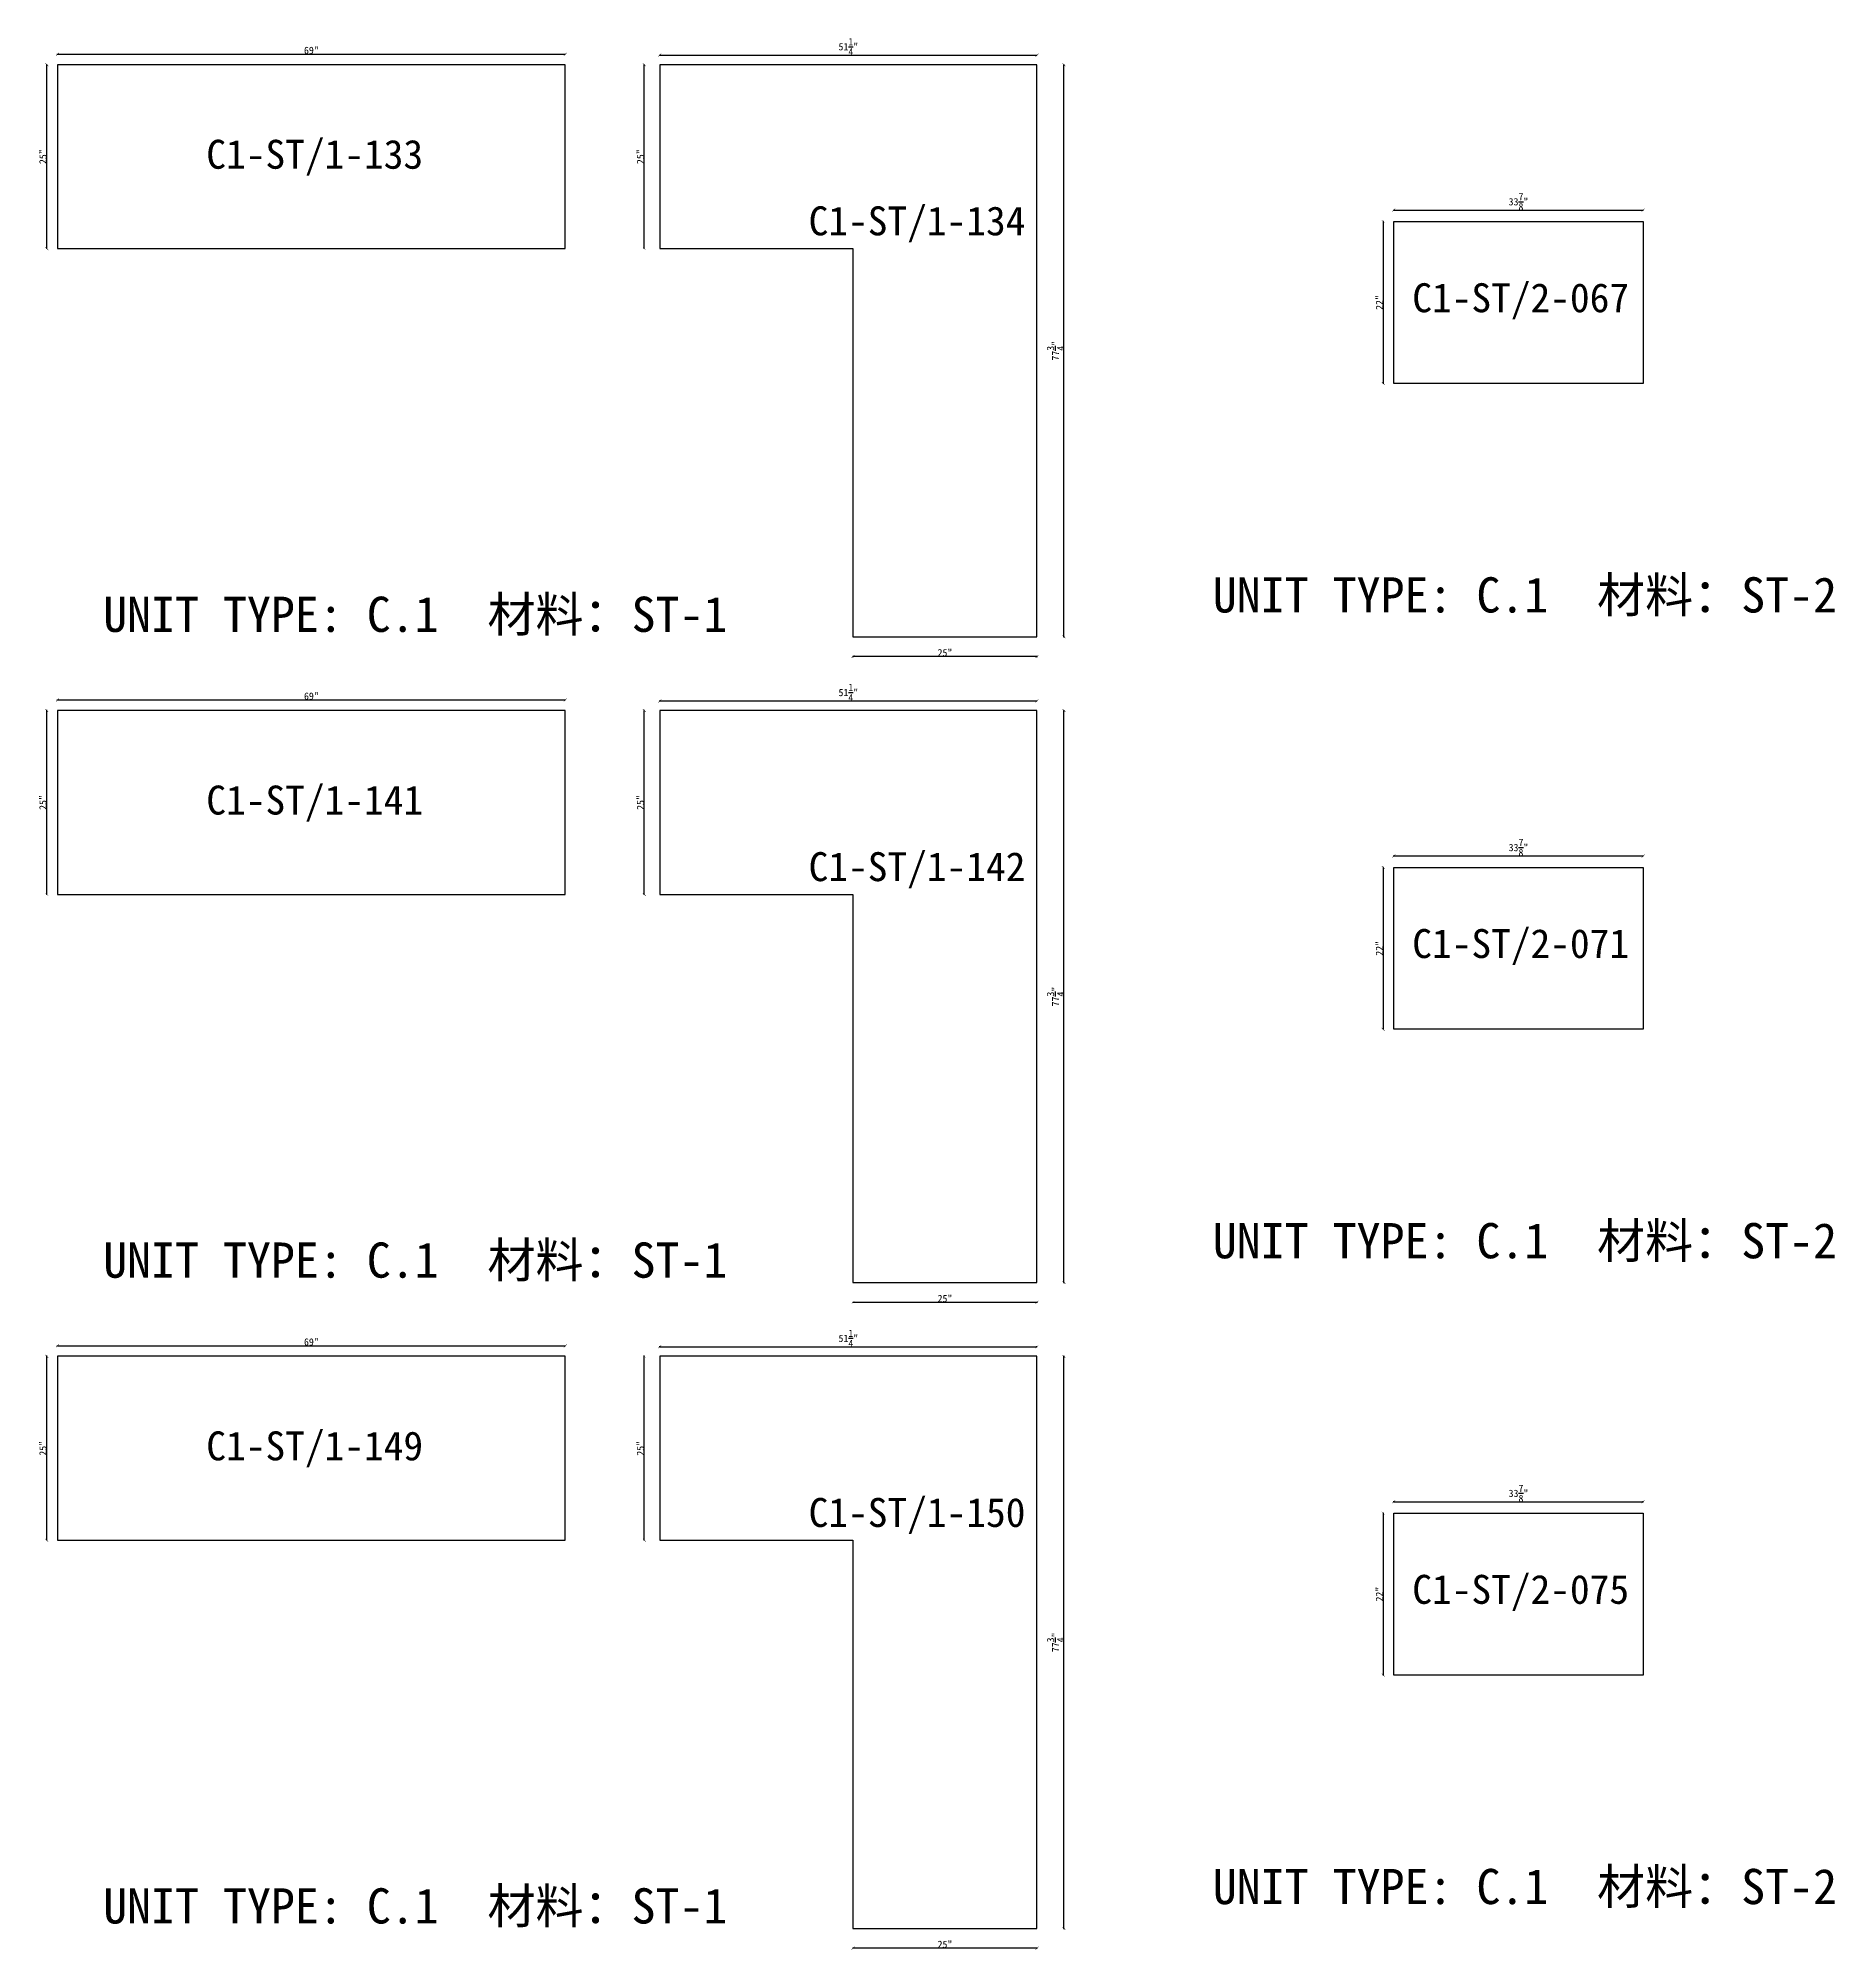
# Model space of a CAD drawing. Header units: millimetres. Extents: x -46962 to 137822, y -48342 to 2116.
# Drawn here: x -34473 to -28272, y -47906 to -41307 of the extents above; entities that cross this region are included whole.
import ezdxf
from ezdxf.enums import TextEntityAlignment as Align

# ---------------------------------------------------------------- set-up
doc = ezdxf.new("R2010")
doc.units = ezdxf.units.MM
doc.layers.add('COUNTERTOP_NUMBER', color=3, linetype='Continuous')
doc.layers.add('COUNTERTOPS', color=7, linetype='Continuous')
doc.styles.add('样式 1', font='')
doc.styles.get('样式 1').set_extended_font_data('NSimSun')
doc.dimstyles.new('副本 ISO-25', dxfattribs={"dimtxt": 25, "dimasz": 10, "dimexe": 1.5, "dimexo": 0.5, "dimtad": 1, "dimlfac": 0.03937, "dimlunit": 5, "dimtxsty": '样式 1', "dimblk": 'ARCHTICK', "dimcen": 2.5, "dimclrd": 256, "dimclrt": 1, "dimazin": 3, "dimtfac": 1, "dimtmove": 0, "dimatfit": 3, "dimfxlon": 1})

# ---------------------------------------------------------------- blocks, each defined once
blk = doc.blocks.new('_ArchTick')
at = {"color": 0, "linetype": 'ByBlock', "const_width": 0.15}
blk.add_lwpolyline([(-0.5, -0.5), (0.5, 0.5)], dxfattribs=at)
blk = doc.blocks.new('*D372')
at = {"color": 0, "lineweight": -2, "transparency": 16777216}
for p, q in [((-34442.7, -41398.2), (-34445.2, -41398.2)), ((-34442.7, -42033.2), (-34445.2, -42033.2))]:
    blk.add_line(p, q, dxfattribs=at)
at = {"lineweight": -2, "transparency": 16777216}
blk.add_line((-34443.7, -42033.2), (-34443.7, -41398.2), dxfattribs=at)
at = {"layer": 'Defpoints', "color": 0, "transparency": 16777216}
for p in [(-34443.7, -41398.2), (-34406.8, -41398.2), (-34406.8, -42033.2)]:
    blk.add_point(p, dxfattribs=at)
at = {"lineweight": -2, "transparency": 16777216, "xscale": 10, "yscale": 10, "zscale": 10}
for p, rotation in [((-34443.7, -41398.2), 90), ((-34443.7, -42033.2), 270)]:
    blk.add_blockref('_ArchTick', p, dxfattribs=dict(at, rotation=rotation))
at = {"color": 1, "transparency": 16777216, "insert": (-34456.9, -41715.7), "char_height": 25, "attachment_point": 5, "rotation": 90, "style": '样式 1'}
blk.add_mtext('\\A1;25"', dxfattribs=at)
blk = doc.blocks.new('*D373')
at = {"color": 0, "lineweight": -2, "transparency": 16777216}
for p, q in [((-34406.8, -41362.9), (-34406.8, -41360.4)), ((-32654.2, -41362.9), (-32654.2, -41360.4))]:
    blk.add_line(p, q, dxfattribs=at)
at = {"lineweight": -2, "transparency": 16777216}
blk.add_line((-34406.8, -41361.9), (-32654.2, -41361.9), dxfattribs=at)
at = {"layer": 'Defpoints', "color": 0, "transparency": 16777216}
for p in [(-32654.2, -41361.9), (-34406.8, -41398.2), (-32654.2, -41398.2)]:
    blk.add_point(p, dxfattribs=at)
at = {"lineweight": -2, "transparency": 16777216, "xscale": 10, "yscale": 10, "zscale": 10, "rotation": 180}
blk.add_blockref('_ArchTick', (-34406.8, -41361.9), dxfattribs=at)
at = {"lineweight": -2, "transparency": 16777216, "xscale": 10, "yscale": 10, "zscale": 10}
blk.add_blockref('_ArchTick', (-32654.2, -41361.9), dxfattribs=at)
at = {"color": 1, "transparency": 16777216, "insert": (-33530.5, -41348.7), "char_height": 25, "attachment_point": 5, "style": '样式 1'}
blk.add_mtext('\\A1;69"', dxfattribs=at)
blk = doc.blocks.new('*D374')
at = {"color": 0, "lineweight": -2, "transparency": 16777216}
for p, q in [((-32327.9, -41366.1), (-32327.9, -41363.6)), ((-31026.1, -41366.1), (-31026.1, -41363.6))]:
    blk.add_line(p, q, dxfattribs=at)
at = {"lineweight": -2, "transparency": 16777216}
blk.add_line((-32327.9, -41365.1), (-31026.1, -41365.1), dxfattribs=at)
at = {"layer": 'Defpoints', "color": 0, "transparency": 16777216}
for p in [(-31026.1, -41365.1), (-32327.9, -41398.2), (-31026.1, -41398.2)]:
    blk.add_point(p, dxfattribs=at)
at = {"lineweight": -2, "transparency": 16777216, "xscale": 10, "yscale": 10, "zscale": 10, "rotation": 180}
blk.add_blockref('_ArchTick', (-32327.9, -41365.1), dxfattribs=at)
at = {"lineweight": -2, "transparency": 16777216, "xscale": 10, "yscale": 10, "zscale": 10}
blk.add_blockref('_ArchTick', (-31026.1, -41365.1), dxfattribs=at)
at = {"color": 1, "transparency": 16777216, "insert": (-31677, -41336), "char_height": 25, "attachment_point": 5, "style": '样式 1'}
blk.add_mtext('\\A1;51{\\H1x;\\S1/4;}"', dxfattribs=at)
blk = doc.blocks.new('*D375')
at = {"color": 0, "lineweight": -2, "transparency": 16777216}
for p, q in [((-32380.3, -41398.2), (-32382.8, -41398.2)), ((-32380.3, -42033.2), (-32382.8, -42033.2))]:
    blk.add_line(p, q, dxfattribs=at)
at = {"lineweight": -2, "transparency": 16777216}
blk.add_line((-32381.3, -42033.2), (-32381.3, -41398.2), dxfattribs=at)
at = {"layer": 'Defpoints', "color": 0, "transparency": 16777216}
for p in [(-32381.3, -41398.2), (-32327.9, -41398.2), (-32327.9, -42033.2)]:
    blk.add_point(p, dxfattribs=at)
at = {"lineweight": -2, "transparency": 16777216, "xscale": 10, "yscale": 10, "zscale": 10}
for p, rotation in [((-32381.3, -41398.2), 90), ((-32381.3, -42033.2), 270)]:
    blk.add_blockref('_ArchTick', p, dxfattribs=dict(at, rotation=rotation))
at = {"color": 1, "transparency": 16777216, "insert": (-32394.5, -41715.7), "char_height": 25, "attachment_point": 5, "rotation": 90, "style": '样式 1'}
blk.add_mtext('\\A1;25"', dxfattribs=at)
blk = doc.blocks.new('*D376')
at = {"color": 0, "lineweight": -2, "transparency": 16777216}
for p, q in [((-31661.1, -43440.5), (-31661.1, -43443)), ((-31026.1, -43440.5), (-31026.1, -43443))]:
    blk.add_line(p, q, dxfattribs=at)
at = {"lineweight": -2, "transparency": 16777216}
blk.add_line((-31026.1, -43441.5), (-31661.1, -43441.5), dxfattribs=at)
at = {"layer": 'Defpoints', "color": 0, "transparency": 16777216}
for p in [(-31661.1, -43373), (-31026.1, -43373), (-31661.1, -43441.5)]:
    blk.add_point(p, dxfattribs=at)
at = {"lineweight": -2, "transparency": 16777216, "xscale": 10, "yscale": 10, "zscale": 10, "rotation": 180}
blk.add_blockref('_ArchTick', (-31661.1, -43441.5), dxfattribs=at)
at = {"lineweight": -2, "transparency": 16777216, "xscale": 10, "yscale": 10, "zscale": 10}
blk.add_blockref('_ArchTick', (-31026.1, -43441.5), dxfattribs=at)
at = {"color": 1, "transparency": 16777216, "insert": (-31343.6, -43428.3), "char_height": 25, "attachment_point": 5, "style": '样式 1'}
blk.add_mtext('\\A1;25"', dxfattribs=at)
blk = doc.blocks.new('*D377')
at = {"color": 0, "lineweight": -2, "transparency": 16777216}
for p, q in [((-30933.9, -41398.2), (-30931.4, -41398.2)), ((-30933.9, -43373), (-30931.4, -43373))]:
    blk.add_line(p, q, dxfattribs=at)
at = {"lineweight": -2, "transparency": 16777216}
blk.add_line((-30932.9, -43373), (-30932.9, -41398.2), dxfattribs=at)
at = {"layer": 'Defpoints', "color": 0, "transparency": 16777216}
for p in [(-31026.1, -41398.2), (-30932.9, -41398.2), (-31026.1, -43373)]:
    blk.add_point(p, dxfattribs=at)
at = {"lineweight": -2, "transparency": 16777216, "xscale": 10, "yscale": 10, "zscale": 10}
for p, rotation in [((-30932.9, -41398.2), 90), ((-30932.9, -43373), 270)]:
    blk.add_blockref('_ArchTick', p, dxfattribs=dict(at, rotation=rotation))
at = {"color": 1, "transparency": 16777216, "insert": (-30962, -42385.6), "char_height": 25, "attachment_point": 5, "rotation": 90, "style": '样式 1'}
blk.add_mtext('\\A1;77{\\H1x;\\S3/4;}"', dxfattribs=at)
blk = doc.blocks.new('*D378')
at = {"color": 0, "lineweight": -2, "transparency": 16777216}
for p, q in [((-29794.3, -41901.3), (-29794.3, -41898.8)), ((-28933.8, -41901.3), (-28933.8, -41898.8))]:
    blk.add_line(p, q, dxfattribs=at)
at = {"lineweight": -2, "transparency": 16777216}
blk.add_line((-29794.3, -41900.3), (-28933.8, -41900.3), dxfattribs=at)
at = {"layer": 'Defpoints', "color": 0, "transparency": 16777216}
for p in [(-28933.8, -41900.3), (-29794.3, -41939.7), (-28933.8, -41939.7)]:
    blk.add_point(p, dxfattribs=at)
at = {"lineweight": -2, "transparency": 16777216, "xscale": 10, "yscale": 10, "zscale": 10, "rotation": 180}
blk.add_blockref('_ArchTick', (-29794.3, -41900.3), dxfattribs=at)
at = {"lineweight": -2, "transparency": 16777216, "xscale": 10, "yscale": 10, "zscale": 10}
blk.add_blockref('_ArchTick', (-28933.8, -41900.3), dxfattribs=at)
at = {"color": 1, "transparency": 16777216, "insert": (-29364, -41871.2), "char_height": 25, "attachment_point": 5, "style": '样式 1'}
blk.add_mtext('\\A1;33{\\H1x;\\S7/8;}"', dxfattribs=at)
blk = doc.blocks.new('*D379')
at = {"color": 0, "lineweight": -2, "transparency": 16777216}
for p, q in [((-29829.9, -41939.7), (-29832.4, -41939.7)), ((-29829.9, -42498.5), (-29832.4, -42498.5))]:
    blk.add_line(p, q, dxfattribs=at)
at = {"lineweight": -2, "transparency": 16777216}
blk.add_line((-29830.9, -41939.7), (-29830.9, -42498.5), dxfattribs=at)
at = {"layer": 'Defpoints', "color": 0, "transparency": 16777216}
for p in [(-29794.3, -41939.7), (-29830.9, -42498.5), (-29794.3, -42498.5)]:
    blk.add_point(p, dxfattribs=at)
at = {"lineweight": -2, "transparency": 16777216, "xscale": 10, "yscale": 10, "zscale": 10}
for p, rotation in [((-29830.9, -41939.7), 90), ((-29830.9, -42498.5), 270)]:
    blk.add_blockref('_ArchTick', p, dxfattribs=dict(at, rotation=rotation))
at = {"color": 1, "transparency": 16777216, "insert": (-29844, -42219.1), "char_height": 25, "attachment_point": 5, "rotation": 90, "style": '样式 1'}
blk.add_mtext('\\A1;22"', dxfattribs=at)
blk = doc.blocks.new('*D382')
at = {"color": 0, "lineweight": -2, "transparency": 16777216}
for p, q in [((-34442.7, -43627.8), (-34445.2, -43627.8)), ((-34442.7, -44262.8), (-34445.2, -44262.8))]:
    blk.add_line(p, q, dxfattribs=at)
at = {"lineweight": -2, "transparency": 16777216}
blk.add_line((-34443.7, -44262.8), (-34443.7, -43627.8), dxfattribs=at)
at = {"layer": 'Defpoints', "color": 0, "transparency": 16777216}
for p in [(-34443.7, -43627.8), (-34406.8, -43627.8), (-34406.8, -44262.8)]:
    blk.add_point(p, dxfattribs=at)
at = {"lineweight": -2, "transparency": 16777216, "xscale": 10, "yscale": 10, "zscale": 10}
for p, rotation in [((-34443.7, -43627.8), 90), ((-34443.7, -44262.8), 270)]:
    blk.add_blockref('_ArchTick', p, dxfattribs=dict(at, rotation=rotation))
at = {"color": 1, "transparency": 16777216, "insert": (-34456.9, -43945.3), "char_height": 25, "attachment_point": 5, "rotation": 90, "style": '样式 1'}
blk.add_mtext('\\A1;25"', dxfattribs=at)
blk = doc.blocks.new('*D383')
at = {"color": 0, "lineweight": -2, "transparency": 16777216}
for p, q in [((-34406.8, -43592.4), (-34406.8, -43589.9)), ((-32654.2, -43592.4), (-32654.2, -43589.9))]:
    blk.add_line(p, q, dxfattribs=at)
at = {"lineweight": -2, "transparency": 16777216}
blk.add_line((-34406.8, -43591.4), (-32654.2, -43591.4), dxfattribs=at)
at = {"layer": 'Defpoints', "color": 0, "transparency": 16777216}
for p in [(-32654.2, -43591.4), (-34406.8, -43627.8), (-32654.2, -43627.8)]:
    blk.add_point(p, dxfattribs=at)
at = {"lineweight": -2, "transparency": 16777216, "xscale": 10, "yscale": 10, "zscale": 10, "rotation": 180}
blk.add_blockref('_ArchTick', (-34406.8, -43591.4), dxfattribs=at)
at = {"lineweight": -2, "transparency": 16777216, "xscale": 10, "yscale": 10, "zscale": 10}
blk.add_blockref('_ArchTick', (-32654.2, -43591.4), dxfattribs=at)
at = {"color": 1, "transparency": 16777216, "insert": (-33530.5, -43578.3), "char_height": 25, "attachment_point": 5, "style": '样式 1'}
blk.add_mtext('\\A1;69"', dxfattribs=at)
blk = doc.blocks.new('*D384')
at = {"color": 0, "lineweight": -2, "transparency": 16777216}
for p, q in [((-32327.9, -43595.6), (-32327.9, -43593.1)), ((-31026.1, -43595.6), (-31026.1, -43593.1))]:
    blk.add_line(p, q, dxfattribs=at)
at = {"lineweight": -2, "transparency": 16777216}
blk.add_line((-32327.9, -43594.6), (-31026.1, -43594.6), dxfattribs=at)
at = {"layer": 'Defpoints', "color": 0, "transparency": 16777216}
for p in [(-31026.1, -43594.6), (-32327.9, -43627.8), (-31026.1, -43627.8)]:
    blk.add_point(p, dxfattribs=at)
at = {"lineweight": -2, "transparency": 16777216, "xscale": 10, "yscale": 10, "zscale": 10, "rotation": 180}
blk.add_blockref('_ArchTick', (-32327.9, -43594.6), dxfattribs=at)
at = {"lineweight": -2, "transparency": 16777216, "xscale": 10, "yscale": 10, "zscale": 10}
blk.add_blockref('_ArchTick', (-31026.1, -43594.6), dxfattribs=at)
at = {"color": 1, "transparency": 16777216, "insert": (-31677, -43565.6), "char_height": 25, "attachment_point": 5, "style": '样式 1'}
blk.add_mtext('\\A1;51{\\H1x;\\S1/4;}"', dxfattribs=at)
blk = doc.blocks.new('*D385')
at = {"color": 0, "lineweight": -2, "transparency": 16777216}
for p, q in [((-32380.3, -43627.8), (-32382.8, -43627.8)), ((-32380.3, -44262.8), (-32382.8, -44262.8))]:
    blk.add_line(p, q, dxfattribs=at)
at = {"lineweight": -2, "transparency": 16777216}
blk.add_line((-32381.3, -44262.8), (-32381.3, -43627.8), dxfattribs=at)
at = {"layer": 'Defpoints', "color": 0, "transparency": 16777216}
for p in [(-32381.3, -43627.8), (-32327.9, -43627.8), (-32327.9, -44262.8)]:
    blk.add_point(p, dxfattribs=at)
at = {"lineweight": -2, "transparency": 16777216, "xscale": 10, "yscale": 10, "zscale": 10}
for p, rotation in [((-32381.3, -43627.8), 90), ((-32381.3, -44262.8), 270)]:
    blk.add_blockref('_ArchTick', p, dxfattribs=dict(at, rotation=rotation))
at = {"color": 1, "transparency": 16777216, "insert": (-32394.5, -43945.3), "char_height": 25, "attachment_point": 5, "rotation": 90, "style": '样式 1'}
blk.add_mtext('\\A1;25"', dxfattribs=at)
blk = doc.blocks.new('*D386')
at = {"color": 0, "lineweight": -2, "transparency": 16777216}
for p, q in [((-31661.1, -45670), (-31661.1, -45672.5)), ((-31026.1, -45670), (-31026.1, -45672.5))]:
    blk.add_line(p, q, dxfattribs=at)
at = {"lineweight": -2, "transparency": 16777216}
blk.add_line((-31026.1, -45671), (-31661.1, -45671), dxfattribs=at)
at = {"layer": 'Defpoints', "color": 0, "transparency": 16777216}
for p in [(-31661.1, -45602.6), (-31026.1, -45602.6), (-31661.1, -45671)]:
    blk.add_point(p, dxfattribs=at)
at = {"lineweight": -2, "transparency": 16777216, "xscale": 10, "yscale": 10, "zscale": 10, "rotation": 180}
blk.add_blockref('_ArchTick', (-31661.1, -45671), dxfattribs=at)
at = {"lineweight": -2, "transparency": 16777216, "xscale": 10, "yscale": 10, "zscale": 10}
blk.add_blockref('_ArchTick', (-31026.1, -45671), dxfattribs=at)
at = {"color": 1, "transparency": 16777216, "insert": (-31343.6, -45657.9), "char_height": 25, "attachment_point": 5, "style": '样式 1'}
blk.add_mtext('\\A1;25"', dxfattribs=at)
blk = doc.blocks.new('*D387')
at = {"color": 0, "lineweight": -2, "transparency": 16777216}
for p, q in [((-30933.9, -43627.8), (-30931.4, -43627.8)), ((-30933.9, -45602.6), (-30931.4, -45602.6))]:
    blk.add_line(p, q, dxfattribs=at)
at = {"lineweight": -2, "transparency": 16777216}
blk.add_line((-30932.9, -45602.6), (-30932.9, -43627.8), dxfattribs=at)
at = {"layer": 'Defpoints', "color": 0, "transparency": 16777216}
for p in [(-31026.1, -43627.8), (-30932.9, -43627.8), (-31026.1, -45602.6)]:
    blk.add_point(p, dxfattribs=at)
at = {"lineweight": -2, "transparency": 16777216, "xscale": 10, "yscale": 10, "zscale": 10}
for p, rotation in [((-30932.9, -43627.8), 90), ((-30932.9, -45602.6), 270)]:
    blk.add_blockref('_ArchTick', p, dxfattribs=dict(at, rotation=rotation))
at = {"color": 1, "transparency": 16777216, "insert": (-30962, -44615.2), "char_height": 25, "attachment_point": 5, "rotation": 90, "style": '样式 1'}
blk.add_mtext('\\A1;77{\\H1x;\\S3/4;}"', dxfattribs=at)
blk = doc.blocks.new('*D388')
at = {"color": 0, "lineweight": -2, "transparency": 16777216}
for p, q in [((-29794.3, -44130.9), (-29794.3, -44128.4)), ((-28933.8, -44130.9), (-28933.8, -44128.4))]:
    blk.add_line(p, q, dxfattribs=at)
at = {"lineweight": -2, "transparency": 16777216}
blk.add_line((-29794.3, -44129.9), (-28933.8, -44129.9), dxfattribs=at)
at = {"layer": 'Defpoints', "color": 0, "transparency": 16777216}
for p in [(-28933.8, -44129.9), (-29794.3, -44169.3), (-28933.8, -44169.3)]:
    blk.add_point(p, dxfattribs=at)
at = {"lineweight": -2, "transparency": 16777216, "xscale": 10, "yscale": 10, "zscale": 10, "rotation": 180}
blk.add_blockref('_ArchTick', (-29794.3, -44129.9), dxfattribs=at)
at = {"lineweight": -2, "transparency": 16777216, "xscale": 10, "yscale": 10, "zscale": 10}
blk.add_blockref('_ArchTick', (-28933.8, -44129.9), dxfattribs=at)
at = {"color": 1, "transparency": 16777216, "insert": (-29364, -44100.8), "char_height": 25, "attachment_point": 5, "style": '样式 1'}
blk.add_mtext('\\A1;33{\\H1x;\\S7/8;}"', dxfattribs=at)
blk = doc.blocks.new('*D389')
at = {"color": 0, "lineweight": -2, "transparency": 16777216}
for p, q in [((-29829.9, -44169.3), (-29832.4, -44169.3)), ((-29829.9, -44728.1), (-29832.4, -44728.1))]:
    blk.add_line(p, q, dxfattribs=at)
at = {"lineweight": -2, "transparency": 16777216}
blk.add_line((-29830.9, -44169.3), (-29830.9, -44728.1), dxfattribs=at)
at = {"layer": 'Defpoints', "color": 0, "transparency": 16777216}
for p in [(-29794.3, -44169.3), (-29830.9, -44728.1), (-29794.3, -44728.1)]:
    blk.add_point(p, dxfattribs=at)
at = {"lineweight": -2, "transparency": 16777216, "xscale": 10, "yscale": 10, "zscale": 10}
for p, rotation in [((-29830.9, -44169.3), 90), ((-29830.9, -44728.1), 270)]:
    blk.add_blockref('_ArchTick', p, dxfattribs=dict(at, rotation=rotation))
at = {"color": 1, "transparency": 16777216, "insert": (-29844, -44448.7), "char_height": 25, "attachment_point": 5, "rotation": 90, "style": '样式 1'}
blk.add_mtext('\\A1;22"', dxfattribs=at)
blk = doc.blocks.new('*D401')
at = {"color": 0, "lineweight": -2, "transparency": 16777216}
for p, q in [((-34442.7, -45857.3), (-34445.2, -45857.3)), ((-34442.7, -46492.3), (-34445.2, -46492.3))]:
    blk.add_line(p, q, dxfattribs=at)
at = {"lineweight": -2, "transparency": 16777216}
blk.add_line((-34443.7, -46492.3), (-34443.7, -45857.3), dxfattribs=at)
at = {"layer": 'Defpoints', "color": 0, "transparency": 16777216}
for p in [(-34443.7, -45857.3), (-34406.8, -45857.3), (-34406.8, -46492.3)]:
    blk.add_point(p, dxfattribs=at)
at = {"lineweight": -2, "transparency": 16777216, "xscale": 10, "yscale": 10, "zscale": 10}
for p, rotation in [((-34443.7, -45857.3), 90), ((-34443.7, -46492.3), 270)]:
    blk.add_blockref('_ArchTick', p, dxfattribs=dict(at, rotation=rotation))
at = {"color": 1, "transparency": 16777216, "insert": (-34456.9, -46174.8), "char_height": 25, "attachment_point": 5, "rotation": 90, "style": '样式 1'}
blk.add_mtext('\\A1;25"', dxfattribs=at)
blk = doc.blocks.new('*D392')
at = {"color": 0, "lineweight": -2, "transparency": 16777216}
for p, q in [((-34406.8, -45822), (-34406.8, -45819.5)), ((-32654.2, -45822), (-32654.2, -45819.5))]:
    blk.add_line(p, q, dxfattribs=at)
at = {"lineweight": -2, "transparency": 16777216}
blk.add_line((-34406.8, -45821), (-32654.2, -45821), dxfattribs=at)
at = {"layer": 'Defpoints', "color": 0, "transparency": 16777216}
for p in [(-34406.8, -45857.3), (-32654.2, -45821), (-32654.2, -45857.3)]:
    blk.add_point(p, dxfattribs=at)
at = {"lineweight": -2, "transparency": 16777216, "xscale": 10, "yscale": 10, "zscale": 10, "rotation": 180}
blk.add_blockref('_ArchTick', (-34406.8, -45821), dxfattribs=at)
at = {"lineweight": -2, "transparency": 16777216, "xscale": 10, "yscale": 10, "zscale": 10}
blk.add_blockref('_ArchTick', (-32654.2, -45821), dxfattribs=at)
at = {"color": 1, "transparency": 16777216, "insert": (-33530.5, -45807.9), "char_height": 25, "attachment_point": 5, "style": '样式 1'}
blk.add_mtext('\\A1;69"', dxfattribs=at)
blk = doc.blocks.new('*D393')
at = {"color": 0, "lineweight": -2, "transparency": 16777216}
for p, q in [((-32327.9, -45825.2), (-32327.9, -45822.7)), ((-31026.1, -45825.2), (-31026.1, -45822.7))]:
    blk.add_line(p, q, dxfattribs=at)
at = {"lineweight": -2, "transparency": 16777216}
blk.add_line((-32327.9, -45824.2), (-31026.1, -45824.2), dxfattribs=at)
at = {"layer": 'Defpoints', "color": 0, "transparency": 16777216}
for p in [(-32327.9, -45857.3), (-31026.1, -45824.2), (-31026.1, -45857.3)]:
    blk.add_point(p, dxfattribs=at)
at = {"lineweight": -2, "transparency": 16777216, "xscale": 10, "yscale": 10, "zscale": 10, "rotation": 180}
blk.add_blockref('_ArchTick', (-32327.9, -45824.2), dxfattribs=at)
at = {"lineweight": -2, "transparency": 16777216, "xscale": 10, "yscale": 10, "zscale": 10}
blk.add_blockref('_ArchTick', (-31026.1, -45824.2), dxfattribs=at)
at = {"color": 1, "transparency": 16777216, "insert": (-31677, -45795.2), "char_height": 25, "attachment_point": 5, "style": '样式 1'}
blk.add_mtext('\\A1;51{\\H1x;\\S1/4;}"', dxfattribs=at)
blk = doc.blocks.new('*D394')
at = {"color": 0, "lineweight": -2, "transparency": 16777216}
for p, q in [((-32380.3, -45857.3), (-32382.8, -45857.3)), ((-32380.3, -46492.3), (-32382.8, -46492.3))]:
    blk.add_line(p, q, dxfattribs=at)
at = {"lineweight": -2, "transparency": 16777216}
blk.add_line((-32381.3, -46492.3), (-32381.3, -45857.3), dxfattribs=at)
at = {"layer": 'Defpoints', "color": 0, "transparency": 16777216}
for p in [(-32381.3, -45857.3), (-32327.9, -45857.3), (-32327.9, -46492.3)]:
    blk.add_point(p, dxfattribs=at)
at = {"lineweight": -2, "transparency": 16777216, "xscale": 10, "yscale": 10, "zscale": 10}
for p, rotation in [((-32381.3, -45857.3), 90), ((-32381.3, -46492.3), 270)]:
    blk.add_blockref('_ArchTick', p, dxfattribs=dict(at, rotation=rotation))
at = {"color": 1, "transparency": 16777216, "insert": (-32394.5, -46174.8), "char_height": 25, "attachment_point": 5, "rotation": 90, "style": '样式 1'}
blk.add_mtext('\\A1;25"', dxfattribs=at)
blk = doc.blocks.new('*D395')
at = {"color": 0, "lineweight": -2, "transparency": 16777216}
for p, q in [((-31661.1, -47899.6), (-31661.1, -47902.1)), ((-31026.1, -47899.6), (-31026.1, -47902.1))]:
    blk.add_line(p, q, dxfattribs=at)
at = {"lineweight": -2, "transparency": 16777216}
blk.add_line((-31026.1, -47900.6), (-31661.1, -47900.6), dxfattribs=at)
at = {"layer": 'Defpoints', "color": 0, "transparency": 16777216}
for p in [(-31661.1, -47832.2), (-31026.1, -47832.2), (-31661.1, -47900.6)]:
    blk.add_point(p, dxfattribs=at)
at = {"lineweight": -2, "transparency": 16777216, "xscale": 10, "yscale": 10, "zscale": 10, "rotation": 180}
blk.add_blockref('_ArchTick', (-31661.1, -47900.6), dxfattribs=at)
at = {"lineweight": -2, "transparency": 16777216, "xscale": 10, "yscale": 10, "zscale": 10}
blk.add_blockref('_ArchTick', (-31026.1, -47900.6), dxfattribs=at)
at = {"color": 1, "transparency": 16777216, "insert": (-31343.6, -47887.5), "char_height": 25, "attachment_point": 5, "style": '样式 1'}
blk.add_mtext('\\A1;25"', dxfattribs=at)
blk = doc.blocks.new('*D396')
at = {"color": 0, "lineweight": -2, "transparency": 16777216}
for p, q in [((-30933.9, -45857.3), (-30931.4, -45857.3)), ((-30933.9, -47832.2), (-30931.4, -47832.2))]:
    blk.add_line(p, q, dxfattribs=at)
at = {"lineweight": -2, "transparency": 16777216}
blk.add_line((-30932.9, -47832.2), (-30932.9, -45857.3), dxfattribs=at)
at = {"layer": 'Defpoints', "color": 0, "transparency": 16777216}
for p in [(-31026.1, -45857.3), (-30932.9, -45857.3), (-31026.1, -47832.2)]:
    blk.add_point(p, dxfattribs=at)
at = {"lineweight": -2, "transparency": 16777216, "xscale": 10, "yscale": 10, "zscale": 10}
for p, rotation in [((-30932.9, -45857.3), 90), ((-30932.9, -47832.2), 270)]:
    blk.add_blockref('_ArchTick', p, dxfattribs=dict(at, rotation=rotation))
at = {"color": 1, "transparency": 16777216, "insert": (-30962, -46844.8), "char_height": 25, "attachment_point": 5, "rotation": 90, "style": '样式 1'}
blk.add_mtext('\\A1;77{\\H1x;\\S3/4;}"', dxfattribs=at)
blk = doc.blocks.new('*D397')
at = {"color": 0, "lineweight": -2, "transparency": 16777216}
for p, q in [((-29794.3, -46360.4), (-29794.3, -46357.9)), ((-28933.8, -46360.4), (-28933.8, -46357.9))]:
    blk.add_line(p, q, dxfattribs=at)
at = {"lineweight": -2, "transparency": 16777216}
blk.add_line((-29794.3, -46359.4), (-28933.8, -46359.4), dxfattribs=at)
at = {"layer": 'Defpoints', "color": 0, "transparency": 16777216}
for p in [(-28933.8, -46359.4), (-29794.3, -46398.9), (-28933.8, -46398.9)]:
    blk.add_point(p, dxfattribs=at)
at = {"lineweight": -2, "transparency": 16777216, "xscale": 10, "yscale": 10, "zscale": 10, "rotation": 180}
blk.add_blockref('_ArchTick', (-29794.3, -46359.4), dxfattribs=at)
at = {"lineweight": -2, "transparency": 16777216, "xscale": 10, "yscale": 10, "zscale": 10}
blk.add_blockref('_ArchTick', (-28933.8, -46359.4), dxfattribs=at)
at = {"color": 1, "transparency": 16777216, "insert": (-29364, -46330.3), "char_height": 25, "attachment_point": 5, "style": '样式 1'}
blk.add_mtext('\\A1;33{\\H1x;\\S7/8;}"', dxfattribs=at)
blk = doc.blocks.new('*D398')
at = {"color": 0, "lineweight": -2, "transparency": 16777216}
for p, q in [((-29829.9, -46398.9), (-29832.4, -46398.9)), ((-29829.9, -46957.7), (-29832.4, -46957.7))]:
    blk.add_line(p, q, dxfattribs=at)
at = {"lineweight": -2, "transparency": 16777216}
blk.add_line((-29830.9, -46398.9), (-29830.9, -46957.7), dxfattribs=at)
at = {"layer": 'Defpoints', "color": 0, "transparency": 16777216}
for p in [(-29794.3, -46398.9), (-29830.9, -46957.7), (-29794.3, -46957.7)]:
    blk.add_point(p, dxfattribs=at)
at = {"lineweight": -2, "transparency": 16777216, "xscale": 10, "yscale": 10, "zscale": 10}
for p, rotation in [((-29830.9, -46398.9), 90), ((-29830.9, -46957.7), 270)]:
    blk.add_blockref('_ArchTick', p, dxfattribs=dict(at, rotation=rotation))
at = {"color": 1, "transparency": 16777216, "insert": (-29844, -46678.3), "char_height": 25, "attachment_point": 5, "rotation": 90, "style": '样式 1'}
blk.add_mtext('\\A1;22"', dxfattribs=at)

msp = doc.modelspace()

# ---------------------------------------------------------------- linework, layer by layer
at = {"layer": 'COUNTERTOPS'}
for points in [[(-34406.79, -42033.192), (-32654.19, -42033.192), (-32654.19, -41398.192), (-34406.79, -41398.192)], [(-31026.145, -41398.192), (-32327.895, -41398.192), (-32327.895, -42033.192), (-31661.145, -42033.192), (-31661.145, -43373.042), (-31026.145, -43373.042)], [(-29794.261, -41939.734), (-28933.836, -41939.734), (-28933.836, -42498.534), (-29794.261, -42498.534)], [(-34406.79, -44262.759), (-32654.19, -44262.759), (-32654.19, -43627.759), (-34406.79, -43627.759)], [(-31026.145, -43627.759), (-32327.895, -43627.759), (-32327.895, -44262.759), (-31661.145, -44262.759), (-31661.145, -45602.609), (-31026.145, -45602.609)], [(-29794.261, -44169.301), (-28933.836, -44169.301), (-28933.836, -44728.101), (-29794.261, -44728.101)], [(-34406.79, -46492.326), (-32654.19, -46492.326), (-32654.19, -45857.326), (-34406.79, -45857.326)], [(-31026.145, -45857.326), (-32327.895, -45857.326), (-32327.895, -46492.326), (-31661.145, -46492.326), (-31661.145, -47832.176), (-31026.145, -47832.176)], [(-29794.261, -46398.868), (-28933.836, -46398.868), (-28933.836, -46957.668), (-29794.261, -46957.668)]]:
    msp.add_lwpolyline(points, close=True, dxfattribs=at)

# ---------------------------------------------------------------- texts
at = {"style": '样式 1'}
for s, p in [('材料：ST-2', (-29092.751, -43289.337)), ('材料：ST-1', (-32922.837, -43356.291)), ('UNIT TYPE: C.1', (-30419.032, -43289.337)), ('UNIT TYPE: C.1', (-34249.118, -43356.291)), ('UNIT TYPE: C.1', (-30419.032, -45518.905)), ('材料：ST-2', (-29092.751, -45518.905)), ('UNIT TYPE: C.1', (-34249.118, -45585.858)), ('材料：ST-1', (-32922.837, -45585.858)), ('UNIT TYPE: C.1', (-30419.032, -47748.472)), ('材料：ST-2', (-29092.751, -47748.472)), ('UNIT TYPE: C.1', (-34249.118, -47815.425)), ('材料：ST-1', (-32922.837, -47815.425))]:
    msp.add_text(s, height=121.5865, dxfattribs=at).set_placement(p)
at = {"layer": 'COUNTERTOP_NUMBER', "color": 3, "style": '样式 1'}
for s, p in [('C1-ST/1-133', (-33518.926, -41707.361)), ('C1-ST/1-134', (-31440.031, -41937.211)), ('C1-ST/2-067', (-29356.397, -42202.703)), ('C1-ST/1-141', (-33518.926, -43936.928)), ('C1-ST/1-142', (-31440.031, -44166.778)), ('C1-ST/2-071', (-29356.397, -44432.27)), ('C1-ST/1-149', (-33518.926, -46166.496)), ('C1-ST/1-150', (-31440.031, -46396.346)), ('C1-ST/2-075', (-29356.397, -46661.838))]:
    msp.add_text(s, height=100, dxfattribs=at).set_placement(p, align=Align.MIDDLE_CENTER)

# ---------------------------------------------------------------- dimensions: what is measured, and where the dimension line sits
for base, p1, p2, picture, middle in [((-31026.145, -41365.059), (-32327.895, -41398.192), (-31026.145, -41398.192), '*D374', (-31677.02, -41336.036)), ((-32654.19, -41361.862), (-34406.79, -41398.192), (-32654.19, -41398.192), '*D373', (-33530.49, -41348.737)), ((-28933.836, -41900.307), (-29794.261, -41939.734), (-28933.836, -41939.734), '*D378', (-29364.048, -41871.214)), ((-31661.145, -43441.458), (-31026.145, -43373.042), (-31661.145, -43373.042), '*D376', (-31343.645, -43428.333)), ((-31026.145, -43594.627), (-32327.895, -43627.759), (-31026.145, -43627.759), '*D384', (-31677.02, -43565.603)), ((-32654.19, -43591.429), (-34406.79, -43627.759), (-32654.19, -43627.759), '*D383', (-33530.49, -43578.304)), ((-28933.836, -44129.874), (-29794.261, -44169.301), (-28933.836, -44169.301), '*D388', (-29364.048, -44100.781)), ((-31661.145, -45671.025), (-31026.145, -45602.609), (-31661.145, -45602.609), '*D386', (-31343.645, -45657.9)), ((-32654.19, -45820.996), (-34406.79, -45857.326), (-32654.19, -45857.326), '*D392', (-33530.49, -45807.871)), ((-31026.145, -45824.194), (-32327.895, -45857.326), (-31026.145, -45857.326), '*D393', (-31677.02, -45795.17)), ((-28933.836, -46359.442), (-29794.261, -46398.868), (-28933.836, -46398.868), '*D397', (-29364.048, -46330.348)), ((-31661.145, -47900.592), (-31026.145, -47832.176), (-31661.145, -47832.176), '*D395', (-31343.645, -47887.467))]:
    dim = msp.add_linear_dim(base=base, p1=p1, p2=p2, dimstyle='副本 ISO-25')
    dim.commit()
    dim.dimension.update_dxf_attribs({"geometry": picture, "text_midpoint": middle})
for base, p1, p2, picture, middle in [((-34443.729, -41398.192), (-34406.79, -42033.192), (-34406.79, -41398.192), '*D372', (-34456.854, -41715.692)), ((-32381.34, -41398.192), (-32327.895, -42033.192), (-32327.895, -41398.192), '*D375', (-32394.465, -41715.692)), ((-30932.922, -41398.192), (-31026.145, -43373.042), (-31026.145, -41398.192), '*D377', (-30962.016, -42385.617)), ((-29830.907, -42498.534), (-29794.261, -41939.734), (-29794.261, -42498.534), '*D379', (-29844.032, -42219.134)), ((-34443.729, -43627.759), (-34406.79, -44262.759), (-34406.79, -43627.759), '*D382', (-34456.854, -43945.259)), ((-32381.34, -43627.759), (-32327.895, -44262.759), (-32327.895, -43627.759), '*D385', (-32394.465, -43945.259)), ((-30932.922, -43627.759), (-31026.145, -45602.609), (-31026.145, -43627.759), '*D387', (-30962.016, -44615.184)), ((-29830.907, -44728.101), (-29794.261, -44169.301), (-29794.261, -44728.101), '*D389', (-29844.032, -44448.701)), ((-34443.729, -45857.326), (-34406.79, -46492.326), (-34406.79, -45857.326), '*D401', (-34456.854, -46174.826)), ((-32381.34, -45857.326), (-32327.895, -46492.326), (-32327.895, -45857.326), '*D394', (-32394.465, -46174.826)), ((-30932.922, -45857.326), (-31026.145, -47832.176), (-31026.145, -45857.326), '*D396', (-30962.016, -46844.751)), ((-29830.907, -46957.668), (-29794.261, -46398.868), (-29794.261, -46957.668), '*D398', (-29844.032, -46678.268))]:
    dim = msp.add_linear_dim(base=base, p1=p1, p2=p2, angle=90, dimstyle='副本 ISO-25')
    dim.commit()
    dim.dimension.update_dxf_attribs({"geometry": picture, "text_midpoint": middle})

doc.saveas('drawing.dxf')
